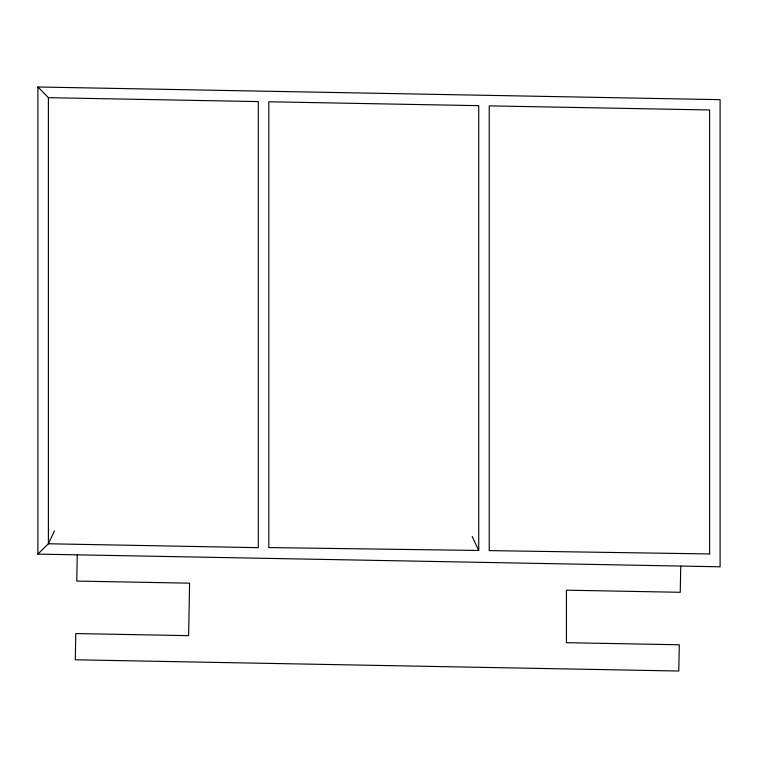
<?xml version="1.0" encoding="UTF-8"?>
<svg xmlns="http://www.w3.org/2000/svg" width="758" height="758" viewBox="0 0 758 758"><rect width="100%" height="100%" fill="white"/><g stroke="black" fill="none" stroke-linecap="round" stroke-linejoin="round"><path stroke-width="1.14" d="M77.259 554.837L76.766 581.083L189.595 583.177L188.619 635.659L75.791 633.555L75.307 659.792L678.789 671.019L679.282 644.774L566.453 642.68L566.453 590.179L680.258 592.292L680.741 566.065M54.481 530.96L48.398 543.77L37.9 554.107L720.1 566.795L720.1 99.668L37.9 86.98L37.9 554.107M478.724 550.46L268.796 547.57L268.796 101.771L478.724 105.675L478.724 550.46L472.215 536.541M48.398 97.678L258.307 101.581L258.307 547.674L48.398 543.77L48.398 97.678L37.9 86.98M709.602 553.946L489.223 550.611L489.223 105.874L709.602 109.967L709.602 553.946"/></g></svg>
